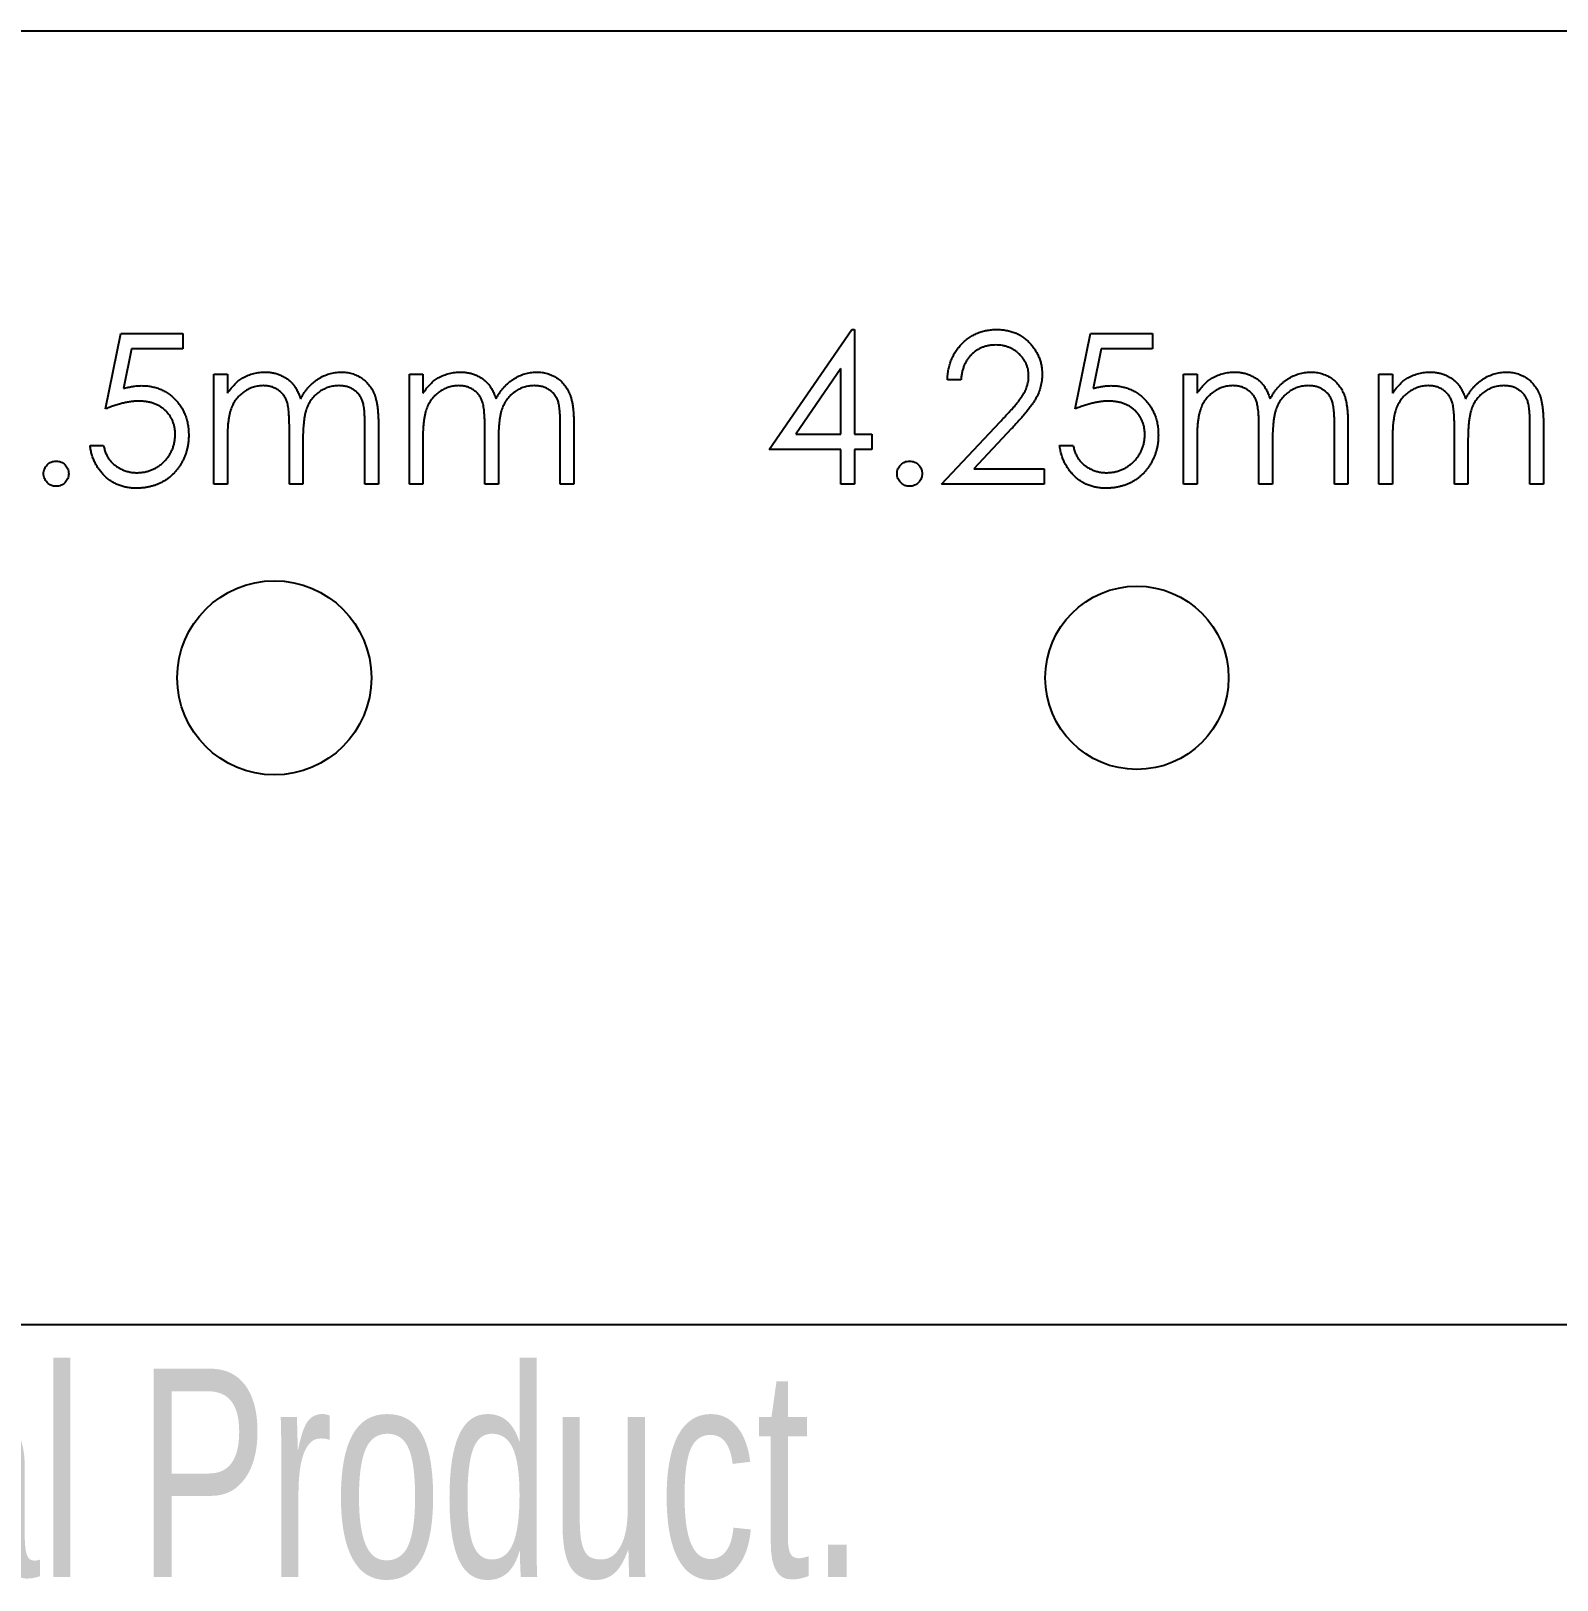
# Model space of a CAD drawing. Header units: millimetres. Extents: x 0 to 250, y -15 to 112.
# Drawn here: x 54.36 to 89.74, y -5.92 to 30 of the extents above; entities that cross this region are included whole.
import ezdxf

# ---------------------------------------------------------------- set-up
doc = ezdxf.new("R2010")
doc.units = ezdxf.units.MM
doc.styles.add('SLDTEXTSTYLE0', font='TXT', dxfattribs={"width": 0.7})

msp = doc.modelspace()

# ---------------------------------------------------------------- linework, layer by layer
at = {"color": 7, "linetype": 'Continuous', "lineweight": 25}
for p, q in [((0, 30), (250, 30)), ((71.477, 20.295), (73.388, 23.077)), ((73.388, 23.077), (73.452, 23.077)), ((73.452, 23.077), (73.452, 20.654)), ((56.086, 21.237), (56.445, 22.987)), ((56.445, 22.987), (57.881, 22.987)), ((57.881, 22.987), (57.881, 22.628)), ((78.567, 21.237), (78.926, 22.987)), ((78.926, 22.987), (80.362, 22.987)), ((80.362, 22.987), (80.362, 22.628)), ((56.691, 22.628), (56.502, 21.707)), ((57.881, 22.628), (56.691, 22.628)), ((79.171, 22.628), (78.983, 21.707)), ((80.362, 22.628), (79.171, 22.628)), ((58.599, 22.045), (58.913, 22.045)), ((58.599, 19.487), (58.599, 22.045)), ((58.913, 22.045), (58.913, 21.6)), ((63.131, 22.045), (63.445, 22.045)), ((63.131, 19.487), (63.131, 22.045)), ((63.445, 22.045), (63.445, 21.6)), ((73.138, 22.174), (72.094, 20.654)), ((73.138, 20.654), (73.138, 22.174)), ((81.08, 22.045), (81.394, 22.045)), ((81.08, 19.487), (81.08, 22.045)), ((81.394, 22.045), (81.394, 21.6)), ((85.612, 22.045), (85.926, 22.045)), ((85.612, 19.487), (85.612, 22.045)), ((85.926, 22.045), (85.926, 21.6)), ((75.92, 21.91), (75.605, 21.91)), ((62.099, 19.487), (62.099, 20.874)), ((62.413, 20.872), (62.413, 19.487)), ((66.631, 19.487), (66.631, 20.874)), ((66.945, 20.872), (66.945, 19.487)), ((75.471, 19.487), (76.828, 20.935)), ((84.58, 19.487), (84.58, 20.874)), ((84.894, 20.872), (84.894, 19.487)), ((89.112, 19.487), (89.112, 20.874)), ((89.426, 20.872), (89.426, 19.487)), ((58.913, 20.563), (58.913, 19.487)), ((60.349, 19.487), (60.349, 20.788)), ((60.663, 20.482), (60.663, 19.487)), ((63.445, 20.563), (63.445, 19.487)), ((64.881, 19.487), (64.881, 20.788)), ((65.195, 20.482), (65.195, 19.487)), ((72.094, 20.654), (73.138, 20.654)), ((73.452, 20.654), (73.855, 20.654)), ((73.855, 20.654), (73.855, 20.295)), ((77.096, 20.781), (76.22, 19.846)), ((81.394, 20.563), (81.394, 19.487)), ((82.83, 19.487), (82.83, 20.788)), ((83.144, 20.482), (83.144, 19.487)), ((85.926, 20.563), (85.926, 19.487)), ((87.362, 19.487), (87.362, 20.788)), ((87.676, 20.482), (87.676, 19.487)), ((55.727, 20.384), (56.041, 20.384)), ((73.138, 20.295), (71.477, 20.295)), ((73.138, 19.487), (73.138, 20.295)), ((73.452, 20.295), (73.452, 19.487)), ((73.855, 20.295), (73.452, 20.295)), ((78.208, 20.384), (78.522, 20.384)), ((76.22, 19.846), (77.849, 19.846)), ((77.849, 19.846), (77.849, 19.487)), ((58.913, 19.487), (58.599, 19.487)), ((60.663, 19.487), (60.349, 19.487)), ((62.413, 19.487), (62.099, 19.487)), ((63.445, 19.487), (63.131, 19.487)), ((65.195, 19.487), (64.881, 19.487)), ((66.945, 19.487), (66.631, 19.487)), ((73.452, 19.487), (73.138, 19.487)), ((77.849, 19.487), (75.471, 19.487)), ((81.394, 19.487), (81.08, 19.487)), ((83.144, 19.487), (82.83, 19.487)), ((84.894, 19.487), (84.58, 19.487)), ((85.926, 19.487), (85.612, 19.487)), ((87.676, 19.487), (87.362, 19.487)), ((89.426, 19.487), (89.112, 19.487)), ((0, 0), (250, 0))]:
    msp.add_line(p, q, dxfattribs=at)
for centre, radius in [((60, 15), 2.25), ((80, 15), 2.125)]:
    msp.add_circle(centre, radius, dxfattribs=at)
for points, knots in [([(75.605, 21.91), (75.608, 21.952), (75.612, 22.034), (75.63, 22.153), (75.657, 22.267), (75.695, 22.375), (75.743, 22.477), (75.799, 22.574), (75.867, 22.665), (75.943, 22.75), (76.026, 22.827), (76.115, 22.893), (76.209, 22.95), (76.307, 22.997), (76.41, 23.032), (76.518, 23.058), (76.631, 23.074), (76.708, 23.076), (76.747, 23.077)], [0, 0, 0, 0, 0.068791, 0.135103, 0.198979, 0.261904, 0.323495, 0.385195, 0.446969, 0.509765, 0.572251, 0.633405, 0.693251, 0.752583, 0.812579, 0.873275, 0.93555, 1, 1, 1, 1]), ([(76.747, 23.077), (76.785, 23.076), (76.861, 23.074), (76.971, 23.059), (77.076, 23.035), (77.175, 23.002), (77.268, 22.957), (77.355, 22.903), (77.438, 22.841), (77.513, 22.768), (77.581, 22.69), (77.64, 22.606), (77.691, 22.52), (77.733, 22.43), (77.764, 22.336), (77.788, 22.24), (77.801, 22.139), (77.803, 22.071), (77.804, 22.036)], [0, 0, 0, 0, 0.069475, 0.136517, 0.200789, 0.26383, 0.325735, 0.387291, 0.449509, 0.512968, 0.576275, 0.63758, 0.697903, 0.757172, 0.816599, 0.876653, 0.93729, 1, 1, 1, 1]), ([(76.731, 22.718), (76.703, 22.717), (76.65, 22.716), (76.571, 22.706), (76.495, 22.689), (76.424, 22.666), (76.355, 22.636), (76.29, 22.599), (76.229, 22.556), (76.172, 22.506), (76.119, 22.451), (76.072, 22.389), (76.032, 22.322), (75.996, 22.25), (75.968, 22.173), (75.946, 22.09), (75.928, 22.002), (75.923, 21.941), (75.92, 21.91)], [0, 0, 0, 0, 0.064439, 0.126547, 0.186887, 0.245878, 0.304041, 0.362191, 0.420976, 0.48066, 0.5406, 0.600689, 0.661936, 0.724443, 0.789038, 0.856314, 0.926352, 1, 1, 1, 1]), ([(77.49, 22.008), (77.489, 22.032), (77.488, 22.079), (77.477, 22.148), (77.46, 22.215), (77.437, 22.279), (77.405, 22.34), (77.366, 22.399), (77.322, 22.456), (77.271, 22.509), (77.214, 22.558), (77.155, 22.601), (77.092, 22.637), (77.025, 22.666), (76.956, 22.69), (76.884, 22.706), (76.808, 22.716), (76.757, 22.717), (76.731, 22.718)], [0, 0, 0, 0, 0.061965, 0.122122, 0.180988, 0.239933, 0.299906, 0.359989, 0.421776, 0.486576, 0.551535, 0.615018, 0.677259, 0.73973, 0.80305, 0.866495, 0.931973, 1, 1, 1, 1]), ([(58.913, 21.6), (58.941, 21.639), (58.996, 21.714), (59.085, 21.812), (59.173, 21.895), (59.237, 21.939), (59.268, 21.96)], [0, 0, 0, 0, 0.283595, 0.543395, 0.780646, 1, 1, 1, 1]), ([(59.268, 21.96), (59.31, 21.98), (59.393, 22.019), (59.524, 22.06), (59.659, 22.084), (59.75, 22.088), (59.795, 22.089)], [0, 0, 0, 0, 0.253734, 0.503035, 0.750014, 1, 1, 1, 1]), ([(59.795, 22.089), (59.826, 22.088), (59.887, 22.086), (59.978, 22.073), (60.066, 22.05), (60.15, 22.017), (60.23, 21.978), (60.303, 21.932), (60.369, 21.88), (60.427, 21.821), (60.479, 21.751), (60.527, 21.67), (60.572, 21.576), (60.596, 21.508), (60.609, 21.472)], [0, 0, 0, 0, 0.084152, 0.166532, 0.248836, 0.331246, 0.412957, 0.490494, 0.566156, 0.639987, 0.716765, 0.802144, 0.895833, 1, 1, 1, 1]), ([(60.609, 21.472), (60.623, 21.497), (60.65, 21.545), (60.695, 21.614), (60.743, 21.678), (60.793, 21.738), (60.845, 21.794), (60.9, 21.845), (60.958, 21.891), (61.037, 21.945), (61.141, 22.003), (61.272, 22.053), (61.408, 22.084), (61.501, 22.088), (61.547, 22.089)], [0, 0, 0, 0, 0.071766, 0.141226, 0.209116, 0.27484, 0.339483, 0.402476, 0.464942, 0.526833, 0.647415, 0.765562, 0.881615, 1, 1, 1, 1]), ([(61.547, 22.089), (61.59, 22.088), (61.674, 22.085), (61.796, 22.06), (61.91, 22.017), (62.016, 21.959), (62.111, 21.886), (62.194, 21.799), (62.263, 21.698), (62.309, 21.604), (62.34, 21.521), (62.359, 21.45), (62.376, 21.371), (62.39, 21.286), (62.4, 21.193), (62.408, 21.093), (62.413, 20.985), (62.413, 20.911), (62.413, 20.872)], [0, 0, 0, 0, 0.075604, 0.147965, 0.218797, 0.28947, 0.359724, 0.429708, 0.500497, 0.574429, 0.613947, 0.657155, 0.703973, 0.754939, 0.809707, 0.868833, 0.932385, 1, 1, 1, 1]), ([(63.445, 21.6), (63.474, 21.639), (63.528, 21.714), (63.617, 21.812), (63.705, 21.895), (63.769, 21.939), (63.8, 21.96)], [0, 0, 0, 0, 0.283595, 0.543395, 0.780646, 1, 1, 1, 1]), ([(63.8, 21.96), (63.842, 21.98), (63.925, 22.019), (64.056, 22.06), (64.191, 22.084), (64.282, 22.088), (64.327, 22.089)], [0, 0, 0, 0, 0.253734, 0.503035, 0.750014, 1, 1, 1, 1]), ([(64.327, 22.089), (64.358, 22.088), (64.419, 22.086), (64.51, 22.073), (64.598, 22.05), (64.682, 22.017), (64.762, 21.978), (64.835, 21.932), (64.901, 21.88), (64.959, 21.821), (65.011, 21.751), (65.059, 21.67), (65.104, 21.576), (65.128, 21.508), (65.141, 21.472)], [0, 0, 0, 0, 0.084152, 0.166532, 0.248836, 0.331246, 0.412957, 0.490494, 0.566156, 0.639987, 0.716765, 0.802144, 0.895833, 1, 1, 1, 1]), ([(65.141, 21.472), (65.155, 21.497), (65.182, 21.545), (65.227, 21.614), (65.275, 21.678), (65.325, 21.738), (65.377, 21.794), (65.432, 21.845), (65.49, 21.891), (65.569, 21.945), (65.673, 22.003), (65.804, 22.053), (65.94, 22.084), (66.033, 22.088), (66.079, 22.089)], [0, 0, 0, 0, 0.071766, 0.141226, 0.209116, 0.27484, 0.339483, 0.402476, 0.464942, 0.526833, 0.647415, 0.765562, 0.881615, 1, 1, 1, 1]), ([(66.079, 22.089), (66.122, 22.088), (66.206, 22.085), (66.328, 22.06), (66.442, 22.017), (66.548, 21.959), (66.643, 21.886), (66.726, 21.799), (66.795, 21.698), (66.841, 21.604), (66.872, 21.521), (66.891, 21.45), (66.908, 21.371), (66.922, 21.286), (66.932, 21.193), (66.94, 21.093), (66.945, 20.985), (66.945, 20.911), (66.945, 20.872)], [0, 0, 0, 0, 0.075604, 0.147965, 0.218797, 0.28947, 0.359724, 0.429708, 0.500497, 0.574429, 0.613947, 0.657155, 0.703973, 0.754939, 0.809707, 0.868833, 0.932385, 1, 1, 1, 1]), ([(76.828, 20.935), (76.861, 20.97), (76.925, 21.036), (77.015, 21.133), (77.095, 21.223), (77.167, 21.305), (77.229, 21.382), (77.284, 21.45), (77.328, 21.513), (77.376, 21.586), (77.422, 21.674), (77.462, 21.783), (77.486, 21.895), (77.489, 21.97), (77.49, 22.008)], [0, 0, 0, 0, 0.110803, 0.212829, 0.306101, 0.390647, 0.466924, 0.534481, 0.593587, 0.644557, 0.7362, 0.825024, 0.911986, 1, 1, 1, 1]), ([(77.804, 22.036), (77.803, 21.987), (77.799, 21.891), (77.77, 21.749), (77.726, 21.611), (77.672, 21.5), (77.617, 21.411), (77.568, 21.338), (77.511, 21.259), (77.444, 21.174), (77.369, 21.084), (77.286, 20.987), (77.194, 20.886), (77.13, 20.816), (77.096, 20.781)], [0, 0, 0, 0, 0.098702, 0.195672, 0.292422, 0.391343, 0.444462, 0.504229, 0.570352, 0.642546, 0.722288, 0.807921, 0.90047, 1, 1, 1, 1]), ([(81.394, 21.6), (81.422, 21.639), (81.476, 21.714), (81.565, 21.812), (81.654, 21.895), (81.718, 21.939), (81.749, 21.96)], [0, 0, 0, 0, 0.283595, 0.543395, 0.780646, 1, 1, 1, 1]), ([(81.749, 21.96), (81.791, 21.98), (81.874, 22.019), (82.005, 22.06), (82.139, 22.084), (82.23, 22.088), (82.276, 22.089)], [0, 0, 0, 0, 0.253734, 0.503035, 0.750014, 1, 1, 1, 1]), ([(82.276, 22.089), (82.307, 22.088), (82.368, 22.086), (82.459, 22.073), (82.546, 22.05), (82.631, 22.017), (82.711, 21.978), (82.784, 21.932), (82.849, 21.88), (82.908, 21.821), (82.96, 21.751), (83.008, 21.67), (83.052, 21.576), (83.077, 21.508), (83.09, 21.472)], [0, 0, 0, 0, 0.084152, 0.166532, 0.248836, 0.331246, 0.412957, 0.490494, 0.566156, 0.639987, 0.716765, 0.802144, 0.895833, 1, 1, 1, 1]), ([(83.09, 21.472), (83.104, 21.497), (83.131, 21.545), (83.176, 21.614), (83.223, 21.678), (83.273, 21.738), (83.326, 21.794), (83.381, 21.845), (83.438, 21.891), (83.518, 21.945), (83.622, 22.003), (83.753, 22.053), (83.889, 22.084), (83.981, 22.088), (84.028, 22.089)], [0, 0, 0, 0, 0.071766, 0.141226, 0.209116, 0.27484, 0.339483, 0.402476, 0.464942, 0.526833, 0.647415, 0.765562, 0.881615, 1, 1, 1, 1]), ([(84.028, 22.089), (84.071, 22.088), (84.155, 22.085), (84.277, 22.06), (84.391, 22.017), (84.496, 21.959), (84.592, 21.886), (84.674, 21.799), (84.744, 21.698), (84.79, 21.604), (84.821, 21.521), (84.84, 21.45), (84.857, 21.371), (84.87, 21.286), (84.881, 21.193), (84.888, 21.093), (84.893, 20.985), (84.894, 20.911), (84.894, 20.872)], [0, 0, 0, 0, 0.075604, 0.147965, 0.218797, 0.28947, 0.359724, 0.429708, 0.500497, 0.574429, 0.613947, 0.657155, 0.703973, 0.754939, 0.809707, 0.868833, 0.932385, 1, 1, 1, 1]), ([(85.926, 21.6), (85.954, 21.639), (86.008, 21.714), (86.097, 21.812), (86.186, 21.895), (86.25, 21.939), (86.281, 21.96)], [0, 0, 0, 0, 0.283595, 0.543395, 0.780646, 1, 1, 1, 1]), ([(86.281, 21.96), (86.323, 21.98), (86.406, 22.019), (86.537, 22.06), (86.672, 22.084), (86.762, 22.088), (86.808, 22.089)], [0, 0, 0, 0, 0.253734, 0.503035, 0.750014, 1, 1, 1, 1]), ([(86.808, 22.089), (86.839, 22.088), (86.9, 22.086), (86.991, 22.073), (87.078, 22.05), (87.163, 22.017), (87.243, 21.978), (87.316, 21.932), (87.382, 21.88), (87.44, 21.821), (87.492, 21.751), (87.54, 21.67), (87.584, 21.576), (87.609, 21.508), (87.622, 21.472)], [0, 0, 0, 0, 0.084152, 0.166532, 0.248836, 0.331246, 0.412957, 0.490494, 0.566156, 0.639987, 0.716765, 0.802144, 0.895833, 1, 1, 1, 1]), ([(87.622, 21.472), (87.636, 21.497), (87.663, 21.545), (87.708, 21.614), (87.755, 21.678), (87.806, 21.738), (87.858, 21.794), (87.913, 21.845), (87.97, 21.891), (88.05, 21.945), (88.154, 22.003), (88.285, 22.053), (88.421, 22.084), (88.513, 22.088), (88.56, 22.089)], [0, 0, 0, 0, 0.071766, 0.141226, 0.209116, 0.27484, 0.339483, 0.402476, 0.464942, 0.526833, 0.647415, 0.765562, 0.881615, 1, 1, 1, 1]), ([(88.56, 22.089), (88.603, 22.088), (88.687, 22.085), (88.809, 22.06), (88.923, 22.017), (89.029, 21.959), (89.124, 21.886), (89.206, 21.799), (89.276, 21.698), (89.322, 21.604), (89.353, 21.521), (89.372, 21.45), (89.389, 21.371), (89.403, 21.286), (89.413, 21.193), (89.42, 21.093), (89.425, 20.985), (89.426, 20.911), (89.426, 20.872)], [0, 0, 0, 0, 0.075604, 0.147965, 0.218797, 0.28947, 0.359724, 0.429708, 0.500497, 0.574429, 0.613947, 0.657155, 0.703973, 0.754939, 0.809707, 0.868833, 0.932385, 1, 1, 1, 1]), ([(56.502, 21.707), (56.539, 21.718), (56.611, 21.737), (56.717, 21.759), (56.817, 21.773), (56.883, 21.775), (56.914, 21.775)], [0, 0, 0, 0, 0.275068, 0.532901, 0.773973, 1, 1, 1, 1]), ([(56.914, 21.775), (56.953, 21.775), (57.03, 21.773), (57.143, 21.757), (57.25, 21.732), (57.352, 21.697), (57.449, 21.652), (57.54, 21.596), (57.626, 21.53), (57.706, 21.455), (57.778, 21.372), (57.842, 21.283), (57.896, 21.188), (57.94, 21.087), (57.975, 20.981), (57.998, 20.869), (58.013, 20.752), (58.015, 20.671), (58.016, 20.63)], [0, 0, 0, 0, 0.065808, 0.129394, 0.190894, 0.251281, 0.310815, 0.370371, 0.430768, 0.492881, 0.555104, 0.616067, 0.677256, 0.73826, 0.800762, 0.864778, 0.931045, 1, 1, 1, 1]), ([(59.741, 21.775), (59.702, 21.774), (59.627, 21.771), (59.515, 21.743), (59.408, 21.7), (59.306, 21.641), (59.212, 21.567), (59.13, 21.48), (59.061, 21.381), (59.016, 21.289), (58.986, 21.207), (58.967, 21.138), (58.95, 21.061), (58.937, 20.976), (58.925, 20.884), (58.919, 20.784), (58.914, 20.676), (58.913, 20.602), (58.913, 20.563)], [0, 0, 0, 0, 0.068677, 0.136871, 0.206114, 0.277538, 0.349772, 0.421251, 0.492911, 0.567027, 0.606614, 0.649704, 0.697303, 0.749086, 0.804881, 0.865485, 0.930237, 1, 1, 1, 1]), ([(60.349, 20.788), (60.349, 20.824), (60.349, 20.895), (60.346, 20.996), (60.341, 21.088), (60.335, 21.171), (60.327, 21.244), (60.317, 21.309), (60.306, 21.364), (60.287, 21.425), (60.258, 21.491), (60.212, 21.562), (60.154, 21.625), (60.087, 21.678), (60.011, 21.722), (59.927, 21.753), (59.836, 21.772), (59.773, 21.774), (59.741, 21.775)], [0, 0, 0, 0, 0.08253, 0.158779, 0.227738, 0.289946, 0.345499, 0.393896, 0.436374, 0.472122, 0.536384, 0.599078, 0.661948, 0.726311, 0.791771, 0.858647, 0.927305, 1, 1, 1, 1]), ([(61.493, 21.775), (61.453, 21.774), (61.375, 21.771), (61.26, 21.743), (61.15, 21.7), (61.048, 21.637), (60.954, 21.562), (60.873, 21.473), (60.806, 21.373), (60.761, 21.28), (60.732, 21.196), (60.713, 21.123), (60.699, 21.04), (60.685, 20.947), (60.676, 20.845), (60.668, 20.732), (60.664, 20.61), (60.663, 20.526), (60.663, 20.482)], [0, 0, 0, 0, 0.068158, 0.134707, 0.201865, 0.270788, 0.340024, 0.408083, 0.476813, 0.547346, 0.58564, 0.628865, 0.677153, 0.730803, 0.789807, 0.854325, 0.924365, 1, 1, 1, 1]), ([(62.099, 20.874), (62.099, 20.906), (62.099, 20.969), (62.096, 21.06), (62.091, 21.142), (62.085, 21.216), (62.077, 21.282), (62.066, 21.34), (62.055, 21.391), (62.036, 21.447), (62.006, 21.509), (61.961, 21.576), (61.903, 21.634), (61.837, 21.684), (61.761, 21.725), (61.678, 21.755), (61.588, 21.773), (61.525, 21.774), (61.493, 21.775)], [0, 0, 0, 0, 0.078343, 0.150563, 0.216151, 0.27568, 0.328707, 0.375904, 0.417302, 0.452693, 0.517265, 0.581217, 0.645322, 0.712024, 0.78013, 0.850218, 0.922649, 1, 1, 1, 1]), ([(64.273, 21.775), (64.235, 21.774), (64.159, 21.771), (64.047, 21.743), (63.94, 21.7), (63.838, 21.641), (63.744, 21.567), (63.662, 21.48), (63.593, 21.381), (63.548, 21.289), (63.518, 21.207), (63.499, 21.138), (63.482, 21.061), (63.469, 20.976), (63.457, 20.884), (63.451, 20.784), (63.446, 20.676), (63.445, 20.602), (63.445, 20.563)], [0, 0, 0, 0, 0.068677, 0.136871, 0.206114, 0.277538, 0.349772, 0.421251, 0.492911, 0.567027, 0.606614, 0.649704, 0.697303, 0.749086, 0.804881, 0.865485, 0.930237, 1, 1, 1, 1]), ([(64.881, 20.788), (64.881, 20.824), (64.881, 20.895), (64.878, 20.996), (64.873, 21.088), (64.867, 21.171), (64.859, 21.244), (64.849, 21.309), (64.838, 21.364), (64.819, 21.425), (64.79, 21.491), (64.744, 21.562), (64.687, 21.625), (64.619, 21.678), (64.543, 21.722), (64.459, 21.753), (64.368, 21.772), (64.305, 21.774), (64.273, 21.775)], [0, 0, 0, 0, 0.08253, 0.158779, 0.227738, 0.289946, 0.345499, 0.393896, 0.436374, 0.472122, 0.536384, 0.599078, 0.661948, 0.726311, 0.791771, 0.858647, 0.927305, 1, 1, 1, 1]), ([(66.025, 21.775), (65.985, 21.774), (65.907, 21.771), (65.792, 21.743), (65.682, 21.7), (65.58, 21.637), (65.486, 21.562), (65.405, 21.473), (65.338, 21.373), (65.293, 21.28), (65.264, 21.196), (65.245, 21.123), (65.231, 21.04), (65.217, 20.947), (65.208, 20.845), (65.2, 20.732), (65.196, 20.61), (65.196, 20.526), (65.195, 20.482)], [0, 0, 0, 0, 0.068158, 0.134707, 0.201865, 0.270788, 0.340024, 0.408083, 0.476813, 0.547346, 0.58564, 0.628865, 0.677153, 0.730803, 0.789807, 0.854325, 0.924365, 1, 1, 1, 1]), ([(66.631, 20.874), (66.631, 20.906), (66.631, 20.969), (66.628, 21.06), (66.623, 21.142), (66.617, 21.216), (66.609, 21.282), (66.598, 21.34), (66.587, 21.391), (66.568, 21.447), (66.538, 21.509), (66.493, 21.576), (66.435, 21.634), (66.369, 21.684), (66.293, 21.725), (66.21, 21.755), (66.12, 21.773), (66.057, 21.774), (66.025, 21.775)], [0, 0, 0, 0, 0.078343, 0.150563, 0.216151, 0.27568, 0.328707, 0.375904, 0.417302, 0.452693, 0.517265, 0.581217, 0.645322, 0.712024, 0.78013, 0.850218, 0.922649, 1, 1, 1, 1]), ([(78.983, 21.707), (79.02, 21.718), (79.092, 21.737), (79.198, 21.759), (79.298, 21.773), (79.363, 21.775), (79.395, 21.775)], [0, 0, 0, 0, 0.275068, 0.532901, 0.773973, 1, 1, 1, 1]), ([(79.395, 21.775), (79.434, 21.775), (79.511, 21.773), (79.623, 21.757), (79.731, 21.732), (79.833, 21.697), (79.93, 21.652), (80.02, 21.596), (80.107, 21.53), (80.187, 21.455), (80.259, 21.372), (80.323, 21.283), (80.377, 21.188), (80.421, 21.087), (80.455, 20.981), (80.479, 20.869), (80.494, 20.752), (80.496, 20.671), (80.497, 20.63)], [0, 0, 0, 0, 0.065808, 0.129394, 0.190894, 0.251281, 0.310815, 0.370371, 0.430768, 0.492881, 0.555104, 0.616067, 0.677256, 0.73826, 0.800762, 0.864778, 0.931045, 1, 1, 1, 1]), ([(82.221, 21.775), (82.183, 21.774), (82.107, 21.771), (81.996, 21.743), (81.889, 21.7), (81.787, 21.641), (81.693, 21.567), (81.611, 21.48), (81.542, 21.381), (81.496, 21.289), (81.467, 21.207), (81.447, 21.138), (81.43, 21.061), (81.418, 20.976), (81.406, 20.884), (81.4, 20.784), (81.394, 20.676), (81.394, 20.602), (81.394, 20.563)], [0, 0, 0, 0, 0.0686771, 0.136871, 0.2061144, 0.2775382, 0.349772, 0.4212508, 0.4929108, 0.5670266, 0.6066142, 0.649704, 0.6973032, 0.7490857, 0.8048806, 0.865485, 0.9302371, 1, 1, 1, 1]), ([(82.83, 20.788), (82.83, 20.824), (82.83, 20.895), (82.827, 20.996), (82.822, 21.088), (82.816, 21.171), (82.808, 21.244), (82.798, 21.309), (82.787, 21.364), (82.768, 21.425), (82.739, 21.491), (82.693, 21.562), (82.635, 21.625), (82.568, 21.678), (82.492, 21.722), (82.408, 21.753), (82.316, 21.772), (82.254, 21.774), (82.221, 21.775)], [0, 0, 0, 0, 0.08253, 0.158779, 0.227738, 0.289946, 0.345499, 0.393896, 0.436374, 0.472122, 0.536384, 0.599078, 0.661948, 0.726311, 0.791771, 0.858647, 0.927305, 1, 1, 1, 1]), ([(83.973, 21.775), (83.934, 21.774), (83.855, 21.771), (83.741, 21.743), (83.631, 21.7), (83.529, 21.637), (83.435, 21.562), (83.354, 21.473), (83.287, 21.373), (83.242, 21.28), (83.213, 21.196), (83.194, 21.123), (83.18, 21.04), (83.166, 20.947), (83.157, 20.845), (83.149, 20.732), (83.145, 20.61), (83.144, 20.526), (83.144, 20.482)], [0, 0, 0, 0, 0.068158, 0.134707, 0.201865, 0.270788, 0.340024, 0.408083, 0.476813, 0.547346, 0.58564, 0.628865, 0.677153, 0.730803, 0.789807, 0.854325, 0.924365, 1, 1, 1, 1]), ([(84.58, 20.874), (84.58, 20.906), (84.58, 20.969), (84.577, 21.06), (84.572, 21.142), (84.566, 21.216), (84.558, 21.282), (84.547, 21.34), (84.536, 21.391), (84.517, 21.447), (84.487, 21.509), (84.441, 21.576), (84.384, 21.634), (84.318, 21.684), (84.242, 21.725), (84.159, 21.755), (84.068, 21.773), (84.006, 21.774), (83.973, 21.775)], [0, 0, 0, 0, 0.078343, 0.150563, 0.216151, 0.27568, 0.328707, 0.375904, 0.417302, 0.452693, 0.517265, 0.581217, 0.645322, 0.712024, 0.78013, 0.850218, 0.922649, 1, 1, 1, 1]), ([(86.753, 21.775), (86.715, 21.774), (86.64, 21.771), (86.528, 21.743), (86.421, 21.7), (86.319, 21.641), (86.225, 21.567), (86.143, 21.48), (86.074, 21.381), (86.028, 21.289), (85.999, 21.207), (85.979, 21.138), (85.963, 21.061), (85.95, 20.976), (85.938, 20.884), (85.932, 20.784), (85.926, 20.676), (85.926, 20.602), (85.926, 20.563)], [0, 0, 0, 0, 0.068677, 0.136871, 0.206114, 0.277538, 0.349772, 0.421251, 0.492911, 0.567027, 0.606614, 0.649704, 0.697303, 0.749086, 0.804881, 0.865485, 0.930237, 1, 1, 1, 1]), ([(87.362, 20.788), (87.362, 20.824), (87.362, 20.895), (87.359, 20.996), (87.354, 21.088), (87.348, 21.171), (87.34, 21.244), (87.33, 21.309), (87.319, 21.364), (87.3, 21.425), (87.271, 21.491), (87.225, 21.562), (87.167, 21.625), (87.1, 21.678), (87.024, 21.722), (86.94, 21.753), (86.849, 21.772), (86.786, 21.774), (86.753, 21.775)], [0, 0, 0, 0, 0.08253, 0.158779, 0.227738, 0.289946, 0.345499, 0.393896, 0.436374, 0.472122, 0.536384, 0.599078, 0.661948, 0.726311, 0.791771, 0.858647, 0.927305, 1, 1, 1, 1]), ([(88.505, 21.775), (88.466, 21.774), (88.387, 21.771), (88.273, 21.743), (88.163, 21.7), (88.061, 21.637), (87.967, 21.562), (87.886, 21.473), (87.819, 21.373), (87.774, 21.28), (87.745, 21.196), (87.726, 21.123), (87.712, 21.04), (87.698, 20.947), (87.689, 20.845), (87.681, 20.732), (87.677, 20.61), (87.676, 20.526), (87.676, 20.482)], [0, 0, 0, 0, 0.068158, 0.134707, 0.201865, 0.270788, 0.340024, 0.408083, 0.476813, 0.547346, 0.58564, 0.628865, 0.677153, 0.730803, 0.789807, 0.854325, 0.924365, 1, 1, 1, 1]), ([(89.112, 20.874), (89.112, 20.906), (89.112, 20.969), (89.109, 21.06), (89.104, 21.142), (89.098, 21.216), (89.09, 21.282), (89.079, 21.34), (89.068, 21.391), (89.049, 21.447), (89.019, 21.509), (88.974, 21.576), (88.916, 21.634), (88.85, 21.684), (88.774, 21.725), (88.691, 21.755), (88.6, 21.773), (88.538, 21.774), (88.505, 21.775)], [0, 0, 0, 0, 0.078343, 0.150563, 0.216151, 0.27568, 0.328707, 0.375904, 0.417302, 0.452693, 0.517265, 0.581217, 0.645322, 0.712024, 0.78013, 0.850218, 0.922649, 1, 1, 1, 1]), ([(56.857, 21.416), (56.83, 21.416), (56.774, 21.415), (56.688, 21.406), (56.598, 21.392), (56.504, 21.372), (56.405, 21.346), (56.302, 21.316), (56.195, 21.279), (56.123, 21.251), (56.086, 21.237)], [0, 0, 0, 0, 0.102203, 0.211023, 0.3251, 0.446502, 0.573788, 0.708901, 0.850358, 1, 1, 1, 1]), ([(57.702, 20.644), (57.701, 20.672), (57.7, 20.727), (57.689, 20.807), (57.671, 20.883), (57.645, 20.955), (57.613, 21.024), (57.574, 21.088), (57.526, 21.148), (57.472, 21.203), (57.413, 21.254), (57.348, 21.297), (57.277, 21.334), (57.203, 21.365), (57.123, 21.388), (57.039, 21.405), (56.95, 21.414), (56.889, 21.416), (56.857, 21.416)], [0, 0, 0, 0, 0.065351, 0.127916, 0.18836, 0.247216, 0.30563, 0.36377, 0.422661, 0.482687, 0.5433, 0.604118, 0.664965, 0.727413, 0.791468, 0.858055, 0.927037, 1, 1, 1, 1]), ([(79.338, 21.416), (79.311, 21.416), (79.255, 21.415), (79.169, 21.406), (79.079, 21.392), (78.985, 21.372), (78.886, 21.346), (78.783, 21.316), (78.676, 21.279), (78.604, 21.251), (78.567, 21.237)], [0, 0, 0, 0, 0.102203, 0.2110233, 0.3250997, 0.4465021, 0.5737877, 0.7089007, 0.8503579, 1, 1, 1, 1]), ([(80.182, 20.644), (80.182, 20.672), (80.18, 20.727), (80.17, 20.807), (80.152, 20.883), (80.126, 20.955), (80.094, 21.024), (80.054, 21.088), (80.007, 21.148), (79.953, 21.203), (79.894, 21.254), (79.828, 21.297), (79.758, 21.334), (79.684, 21.365), (79.604, 21.388), (79.52, 21.405), (79.431, 21.414), (79.37, 21.416), (79.338, 21.416)], [0, 0, 0, 0, 0.065351, 0.127916, 0.18836, 0.247216, 0.30563, 0.36377, 0.422661, 0.482687, 0.5433, 0.604118, 0.664965, 0.727413, 0.791468, 0.858055, 0.927037, 1, 1, 1, 1]), ([(58.016, 20.63), (58.015, 20.602), (58.014, 20.545), (58.007, 20.461), (57.994, 20.379), (57.977, 20.298), (57.954, 20.22), (57.927, 20.143), (57.894, 20.068), (57.857, 19.994), (57.816, 19.924), (57.77, 19.859), (57.721, 19.796), (57.669, 19.739), (57.613, 19.685), (57.554, 19.636), (57.491, 19.591), (57.424, 19.551), (57.355, 19.514), (57.282, 19.484), (57.208, 19.456), (57.131, 19.435), (57.051, 19.418), (56.968, 19.406), (56.882, 19.398), (56.824, 19.397), (56.795, 19.397)], [0, 0, 0, 0, 0.044014, 0.087434, 0.130118, 0.172554, 0.214555, 0.256298, 0.298438, 0.340849, 0.382715, 0.423924, 0.464246, 0.504074, 0.543862, 0.583567, 0.623094, 0.663229, 0.703551, 0.743938, 0.784541, 0.82575, 0.867757, 0.910745, 0.954914, 1, 1, 1, 1]), ([(56.813, 19.756), (56.843, 19.757), (56.902, 19.759), (56.989, 19.771), (57.073, 19.79), (57.153, 19.819), (57.23, 19.854), (57.304, 19.898), (57.375, 19.95), (57.441, 20.009), (57.502, 20.074), (57.556, 20.143), (57.6, 20.217), (57.638, 20.295), (57.667, 20.377), (57.687, 20.462), (57.699, 20.552), (57.701, 20.613), (57.702, 20.644)], [0, 0, 0, 0, 0.064207, 0.126425, 0.18768, 0.248216, 0.308305, 0.369661, 0.431699, 0.495947, 0.559758, 0.622295, 0.683911, 0.745092, 0.80674, 0.869087, 0.93329, 1, 1, 1, 1]), ([(80.497, 20.63), (80.496, 20.602), (80.495, 20.545), (80.488, 20.461), (80.475, 20.379), (80.458, 20.298), (80.435, 20.22), (80.408, 20.143), (80.374, 20.068), (80.338, 19.994), (80.296, 19.924), (80.251, 19.859), (80.202, 19.796), (80.15, 19.739), (80.094, 19.685), (80.034, 19.636), (79.972, 19.591), (79.905, 19.551), (79.836, 19.514), (79.763, 19.484), (79.689, 19.456), (79.611, 19.435), (79.531, 19.418), (79.448, 19.406), (79.363, 19.398), (79.305, 19.397), (79.276, 19.397)], [0, 0, 0, 0, 0.044014, 0.087434, 0.130118, 0.172554, 0.214555, 0.256298, 0.298438, 0.340849, 0.382715, 0.423924, 0.464246, 0.504074, 0.543862, 0.583567, 0.623094, 0.663229, 0.703551, 0.743938, 0.784541, 0.82575, 0.867757, 0.910745, 0.954914, 1, 1, 1, 1]), ([(79.294, 19.756), (79.324, 19.757), (79.383, 19.759), (79.47, 19.771), (79.554, 19.79), (79.634, 19.819), (79.711, 19.854), (79.784, 19.898), (79.855, 19.95), (79.922, 20.009), (79.983, 20.074), (80.036, 20.143), (80.081, 20.217), (80.119, 20.295), (80.147, 20.377), (80.168, 20.462), (80.18, 20.552), (80.182, 20.613), (80.182, 20.644)], [0, 0, 0, 0, 0.064207, 0.126425, 0.18768, 0.248216, 0.308305, 0.369661, 0.431699, 0.495947, 0.559758, 0.622295, 0.683911, 0.745092, 0.80674, 0.869087, 0.93329, 1, 1, 1, 1]), ([(56.795, 19.397), (56.76, 19.398), (56.692, 19.399), (56.591, 19.413), (56.494, 19.434), (56.402, 19.464), (56.314, 19.503), (56.23, 19.551), (56.15, 19.606), (56.075, 19.671), (56.006, 19.742), (55.944, 19.819), (55.889, 19.901), (55.842, 19.988), (55.801, 20.08), (55.769, 20.177), (55.744, 20.279), (55.733, 20.349), (55.727, 20.384)], [0, 0, 0, 0, 0.065421, 0.128708, 0.190236, 0.250724, 0.310637, 0.370766, 0.431615, 0.493523, 0.555883, 0.617342, 0.678668, 0.740711, 0.802985, 0.866803, 0.932347, 1, 1, 1, 1]), ([(56.041, 20.384), (56.049, 20.351), (56.064, 20.287), (56.097, 20.197), (56.136, 20.116), (56.184, 20.045), (56.24, 19.982), (56.305, 19.927), (56.377, 19.877), (56.458, 19.835), (56.542, 19.799), (56.631, 19.775), (56.722, 19.759), (56.783, 19.757), (56.813, 19.756)], [0, 0, 0, 0, 0.094687, 0.181994, 0.264377, 0.34218, 0.418618, 0.496509, 0.577369, 0.661511, 0.746733, 0.831258, 0.915206, 1, 1, 1, 1]), ([(79.276, 19.397), (79.241, 19.398), (79.172, 19.399), (79.072, 19.413), (78.975, 19.434), (78.883, 19.464), (78.795, 19.503), (78.711, 19.551), (78.631, 19.606), (78.556, 19.671), (78.487, 19.742), (78.425, 19.819), (78.37, 19.901), (78.322, 19.988), (78.282, 20.08), (78.25, 20.177), (78.224, 20.279), (78.214, 20.349), (78.208, 20.384)], [0, 0, 0, 0, 0.065421, 0.128708, 0.190236, 0.250724, 0.310637, 0.370766, 0.431615, 0.493523, 0.555883, 0.617342, 0.678668, 0.740711, 0.802985, 0.866803, 0.932347, 1, 1, 1, 1]), ([(78.522, 20.384), (78.53, 20.351), (78.545, 20.287), (78.577, 20.197), (78.617, 20.116), (78.665, 20.045), (78.721, 19.982), (78.786, 19.927), (78.858, 19.877), (78.938, 19.835), (79.023, 19.799), (79.112, 19.775), (79.202, 19.759), (79.263, 19.757), (79.294, 19.756)], [0, 0, 0, 0, 0.094687, 0.181994, 0.264377, 0.34218, 0.418618, 0.496509, 0.577369, 0.661511, 0.746733, 0.831258, 0.915206, 1, 1, 1, 1]), ([(54.65, 19.734), (54.651, 19.753), (54.654, 19.792), (54.67, 19.847), (54.698, 19.897), (54.735, 19.942), (54.779, 19.979), (54.829, 20.006), (54.885, 20.022), (54.923, 20.024), (54.942, 20.025)], [0, 0, 0, 0, 0.129097, 0.252046, 0.373905, 0.5010378, 0.6281707, 0.7513765, 0.872426, 1, 1, 1, 1]), ([(54.942, 20.025), (54.962, 20.024), (55, 20.022), (55.055, 20.006), (55.105, 19.979), (55.149, 19.942), (55.186, 19.897), (55.215, 19.848), (55.23, 19.792), (55.233, 19.753), (55.234, 19.734)], [0, 0, 0, 0, 0.127519, 0.249986, 0.371792, 0.49887, 0.625948, 0.748492, 0.870959, 1, 1, 1, 1]), ([(74.439, 19.734), (74.44, 19.753), (74.442, 19.792), (74.459, 19.847), (74.486, 19.897), (74.523, 19.942), (74.568, 19.979), (74.618, 20.006), (74.673, 20.022), (74.711, 20.024), (74.73, 20.025)], [0, 0, 0, 0, 0.129097, 0.252046, 0.373905, 0.5010378, 0.6281707, 0.7513765, 0.872426, 1, 1, 1, 1]), ([(74.73, 20.025), (74.75, 20.024), (74.788, 20.022), (74.843, 20.006), (74.893, 19.979), (74.938, 19.942), (74.975, 19.897), (75.003, 19.848), (75.019, 19.792), (75.021, 19.753), (75.022, 19.734)], [0, 0, 0, 0, 0.127519, 0.249986, 0.371792, 0.49887, 0.625948, 0.748492, 0.870959, 1, 1, 1, 1]), ([(54.942, 19.442), (54.923, 19.443), (54.884, 19.445), (54.83, 19.462), (54.779, 19.489), (54.734, 19.526), (54.698, 19.571), (54.67, 19.622), (54.654, 19.676), (54.651, 19.714), (54.65, 19.734)], [0, 0, 0, 0, 0.127757, 0.249414, 0.372796, 0.500111, 0.62861, 0.750643, 0.873768, 1, 1, 1, 1]), ([(55.234, 19.734), (55.233, 19.714), (55.23, 19.677), (55.215, 19.621), (55.186, 19.572), (55.15, 19.526), (55.105, 19.489), (55.055, 19.462), (55, 19.445), (54.962, 19.443), (54.942, 19.442)], [0, 0, 0, 0, 0.126178, 0.248821, 0.37154, 0.499984, 0.627244, 0.749226, 0.872298, 1, 1, 1, 1]), ([(74.73, 19.442), (74.711, 19.443), (74.673, 19.445), (74.618, 19.462), (74.568, 19.489), (74.523, 19.526), (74.486, 19.571), (74.459, 19.622), (74.442, 19.676), (74.44, 19.714), (74.439, 19.734)], [0, 0, 0, 0, 0.127757, 0.249414, 0.372796, 0.500111, 0.62861, 0.750643, 0.873768, 1, 1, 1, 1]), ([(75.022, 19.734), (75.021, 19.714), (75.019, 19.677), (75.003, 19.621), (74.974, 19.572), (74.938, 19.526), (74.893, 19.489), (74.843, 19.462), (74.788, 19.445), (74.75, 19.443), (74.73, 19.442)], [0, 0, 0, 0, 0.1261777, 0.2488206, 0.37154, 0.4999837, 0.6272442, 0.7492255, 0.872298, 1, 1, 1, 1])]:
    msp.add_open_spline(points, degree=3, knots=knots, dxfattribs=at)

# ---------------------------------------------------------------- texts
at = {"color": 7, "linetype": 'Continuous', "insert": (0, -1.02), "char_height": 4.83362, "attachment_point": 1, "style": 'SLDTEXTSTYLE0'}
msp.add_mtext('SOLIDWORKS Educational Product.', dxfattribs=at)

doc.saveas('drawing.dxf')
